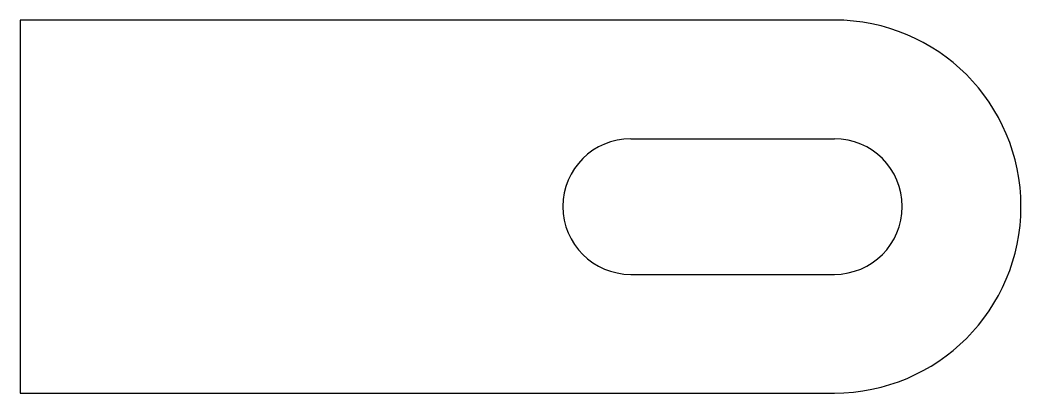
# Model space of a CAD drawing. Header units: inches. Extents: x 15 to 133, y 2 to 46.
import ezdxf

# ---------------------------------------------------------------- set-up
doc = ezdxf.new("R2010")
doc.units = ezdxf.units.IN
doc.header["$MEASUREMENT"] = 0

msp = doc.modelspace()

# ---------------------------------------------------------------- linework, layer by layer
for p, q in [((111.04, 46.45), (15.04, 46.45)), ((15.04, 46.45), (15.04, 2.45)), ((87.04, 32.45), (111.04, 32.45)), ((87.04, 16.45), (111.04, 16.45)), ((15.04, 2.45), (111.04, 2.45))]:
    msp.add_line(p, q)
for centre, radius, start, end in [((111.04, 24.45), 22, 270, 90), ((87.04, 24.45), 8, 90, 270), ((111.04, 24.45), 8, 270, 90)]:
    msp.add_arc(centre, radius, start, end)

doc.saveas('drawing.dxf')
